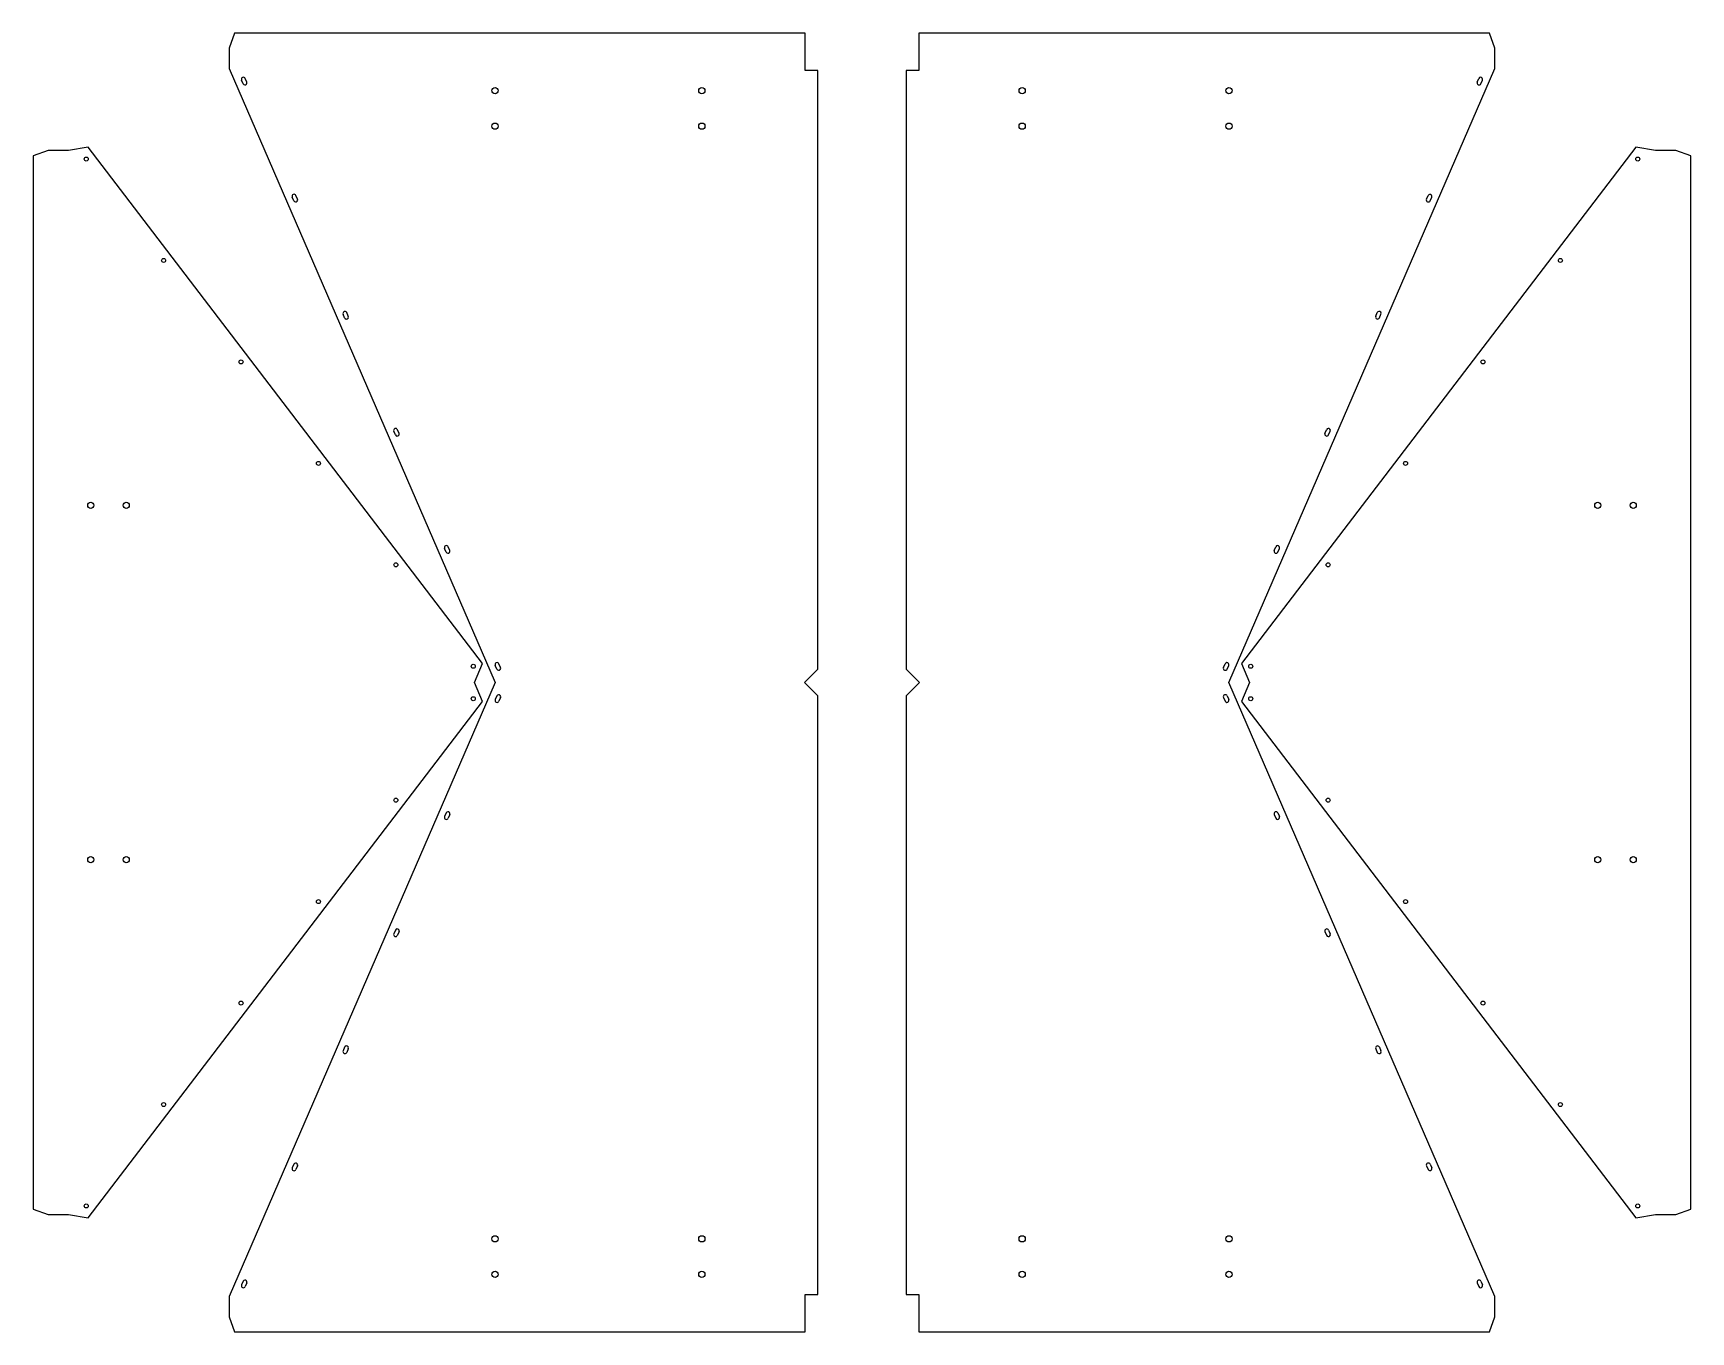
# Model space of a CAD drawing. Header units: millimetres. Extents: x -221 to 1649, y -733 to 733.
import ezdxf

# ---------------------------------------------------------------- set-up
doc = ezdxf.new("R2010")
doc.units = ezdxf.units.MM

msp = doc.modelspace()

# ---------------------------------------------------------------- linework, layer by layer
for p, q in [((6, 732.8243), (0, 715.8243)), ((650, 732.8243), (6, 732.8243)), ((650, 690.8243), (650, 732.8243)), ((778, 732.8243), (778, 690.8243)), ((1422, 732.8243), (778, 732.8243)), ((1428, 715.8243), (1422, 732.8243)), ((0, 715.8243), (0, 692.8243)), ((1428, 692.8243), (1428, 715.8243)), ((0, 692.8243), (300.1869, 0)), ((1127.8131, 0), (1428, 692.8243)), ((15.8321, 675.7778), (14.0431, 679.9069)), ((19.9612, 677.5669), (18.1721, 681.696)), ((664, 690.8243), (650, 690.8243)), ((664, 15), (664, 690.8243)), ((778, 690.8243), (764, 690.8243)), ((764, 690.8243), (764, 15)), ((1408.0388, 677.5669), (1409.8279, 681.696)), ((1412.1679, 675.7778), (1413.9569, 679.9069)), ((-204.0255, 600.3687), (-221.0255, 594.3687)), ((-181.0255, 600.3687), (-204.0255, 600.3687)), ((-158.854, 604.2781), (-181.0255, 600.3687)), ((285.8039, 21.2755), (-158.854, 604.2781)), ((1586.854, 604.2781), (1142.1961, 21.2755)), ((1609.0255, 600.3687), (1586.854, 604.2781)), ((1632.0255, 600.3687), (1609.0255, 600.3687)), ((1649.0255, 594.3687), (1632.0255, 600.3687)), ((-221.0255, 594.3687), (-221.0255, -594.3687)), ((1649.0255, -594.3687), (1649.0255, 594.3687)), ((73.0816, 543.6473), (71.2926, 547.7763)), ((77.2107, 545.4363), (75.4217, 549.5654)), ((1350.7893, 545.4363), (1352.5783, 549.5654)), ((1354.9184, 543.6473), (1356.7074, 547.7763)), ((130.3312, 411.5167), (128.5421, 415.6458)), ((134.4603, 413.3057), (132.6712, 417.4348)), ((1293.5397, 413.3057), (1295.3288, 417.4348)), ((1297.6688, 411.5167), (1299.4579, 415.6458)), ((187.5807, 279.3861), (185.7917, 283.5152)), ((191.7098, 281.1751), (189.9207, 285.3042)), ((1236.2902, 281.1751), (1238.0793, 285.3042)), ((1240.4193, 279.3861), (1242.2083, 283.5152)), ((244.8303, 147.2555), (243.0412, 151.3846)), ((248.9593, 149.0446), (247.1703, 153.1736)), ((1179.0407, 149.0446), (1180.8297, 153.1736)), ((1183.1697, 147.2555), (1184.9588, 151.3846)), ((276.8775, 0), (285.8039, 21.2755)), ((302.0798, 15.1249), (300.2907, 19.254)), ((306.2089, 16.914), (304.4198, 21.0431)), ((1121.7911, 16.914), (1123.5802, 21.0431)), ((1125.9202, 15.1249), (1127.7093, 19.254)), ((1142.1961, 21.2755), (1151.1225, 0)), ((300.1869, 0), (0, -692.8243)), ((285.8039, -21.2755), (276.8775, 0)), ((649, 0), (664, 15)), ((664, -15), (649, 0)), ((764, 15), (779, 0)), ((779, 0), (764, -15)), ((1428, -692.8243), (1127.8131, 0)), ((1151.1225, 0), (1142.1961, -21.2755)), ((302.0798, -15.1249), (300.2907, -19.254)), ((306.2089, -16.914), (304.4198, -21.0431)), ((664, -690.8243), (664, -15)), ((764, -15), (764, -690.8243)), ((1121.7911, -16.914), (1123.5802, -21.0431)), ((1125.9202, -15.1249), (1127.7093, -19.254)), ((-158.854, -604.2781), (285.8039, -21.2755)), ((1142.1961, -21.2755), (1586.854, -604.2781)), ((244.8303, -147.2555), (243.0412, -151.3846)), ((248.9593, -149.0446), (247.1703, -153.1736)), ((1179.0407, -149.0446), (1180.8297, -153.1736)), ((1183.1697, -147.2555), (1184.9588, -151.3846)), ((187.5807, -279.3861), (185.7917, -283.5152)), ((1240.4193, -279.3861), (1242.2083, -283.5152)), ((191.7098, -281.1751), (189.9207, -285.3042)), ((1236.2902, -281.1751), (1238.0793, -285.3042)), ((130.3312, -411.5167), (128.5421, -415.6458)), ((134.4603, -413.3057), (132.6712, -417.4348)), ((1293.5397, -413.3057), (1295.3288, -417.4348)), ((1297.6688, -411.5167), (1299.4579, -415.6458)), ((73.0816, -543.6473), (71.2926, -547.7763)), ((77.2107, -545.4363), (75.4217, -549.5654)), ((1350.7893, -545.4363), (1352.5783, -549.5654)), ((1354.9184, -543.6473), (1356.7074, -547.7763)), ((-221.0255, -594.3687), (-204.0255, -600.3687)), ((1632.0255, -600.3687), (1649.0255, -594.3687)), ((-204.0255, -600.3687), (-181.0255, -600.3687)), ((-181.0255, -600.3687), (-158.854, -604.2781)), ((1586.854, -604.2781), (1609.0255, -600.3687)), ((1609.0255, -600.3687), (1632.0255, -600.3687)), ((15.8321, -675.7778), (14.0431, -679.9069)), ((19.9612, -677.5669), (18.1721, -681.696)), ((650, -732.8243), (650, -690.8243)), ((650, -690.8243), (664, -690.8243)), ((764, -690.8243), (778, -690.8243)), ((778, -690.8243), (778, -732.8243)), ((1408.0388, -677.5669), (1409.8279, -681.696)), ((1412.1679, -675.7778), (1413.9569, -679.9069)), ((0, -692.8243), (0, -715.8243)), ((1428, -715.8243), (1428, -692.8243)), ((0, -715.8243), (6, -732.8243)), ((1422, -732.8243), (1428, -715.8243)), ((6, -732.8243), (650, -732.8243)), ((778, -732.8243), (1422, -732.8243))]:
    msp.add_line(p, q)
for centre, radius in [((300, 667.8243), 3.5), ((533.3333, 667.8243), 3.5), ((894.6667, 667.8243), 3.5), ((1128, 667.8243), 3.5), ((300, 627.8243), 3.5), ((533.3333, 627.8243), 3.5), ((894.6667, 627.8243), 3.5), ((1128, 627.8243), 3.5), ((-161.136, 590.7805), 2.25), ((1589.136, 590.7805), 2.25), ((-73.8079, 476.2824), 2.25), ((1501.8079, 476.2824), 2.25), ((13.5201, 361.7843), 2.25), ((1414.4799, 361.7843), 2.25), ((100.8482, 247.2862), 2.25), ((1327.1518, 247.2862), 2.25), ((-156.0255, 200), 3.5), ((-116.0255, 200), 3.5), ((1544.0255, 200), 3.5), ((1584.0255, 200), 3.5), ((188.1762, 132.7881), 2.25), ((1239.8238, 132.7881), 2.25), ((275.5043, 18.2901), 2.25), ((1152.4957, 18.2901), 2.25), ((275.5043, -18.2901), 2.25), ((1152.4957, -18.2901), 2.25), ((188.1762, -132.7881), 2.25), ((1239.8238, -132.7881), 2.25), ((-156.0255, -200), 3.5), ((-116.0255, -200), 3.5), ((1544.0255, -200), 3.5), ((1584.0255, -200), 3.5), ((100.8482, -247.2862), 2.25), ((1327.1518, -247.2862), 2.25), ((13.5201, -361.7843), 2.25), ((1414.4799, -361.7843), 2.25), ((-73.8079, -476.2824), 2.25), ((1501.8079, -476.2824), 2.25), ((-161.136, -590.7805), 2.25), ((1589.136, -590.7805), 2.25), ((300, -627.8243), 3.5), ((533.3333, -627.8243), 3.5), ((894.6667, -627.8243), 3.5), ((1128, -627.8243), 3.5), ((300, -667.8243), 3.5), ((533.3333, -667.8243), 3.5), ((894.6667, -667.8243), 3.5), ((1128, -667.8243), 3.5)]:
    msp.add_circle(centre, radius)
for centre, start, end in [((16.1076, 680.8014), 23.4261, 203.4261), ((17.8966, 676.6724), 203.4261, 23.4261), ((1410.1034, 676.6724), 156.5739, 336.5739), ((1411.8924, 680.8014), 336.5739, 156.5739), ((73.3571, 548.6709), 23.4261, 203.4261), ((75.1462, 544.5418), 203.4261, 23.4261), ((1352.8538, 544.5418), 156.5739, 336.5739), ((1354.6429, 548.6709), 336.5739, 156.5739), ((130.6067, 416.5403), 23.4261, 203.4261), ((132.3957, 412.4112), 203.4261, 23.4261), ((1295.6043, 412.4112), 156.5739, 336.5739), ((1297.3933, 416.5403), 336.5739, 156.5739), ((187.8562, 284.4097), 23.4261, 203.4261), ((189.6453, 280.2806), 203.4261, 23.4261), ((1238.3547, 280.2806), 156.5739, 336.5739), ((1240.1438, 284.4097), 336.5739, 156.5739), ((245.1057, 152.2791), 23.4261, 203.4261), ((1182.8943, 152.2791), 336.5739, 156.5739), ((246.8948, 148.15), 203.4261, 23.4261), ((1181.1052, 148.15), 156.5739, 336.5739), ((302.3553, 20.1485), 23.4261, 203.4261), ((1125.6447, 20.1485), 336.5739, 156.5739), ((304.1443, 16.0195), 203.4261, 23.4261), ((1123.8557, 16.0195), 156.5739, 336.5739), ((304.1443, -16.0195), 336.5739, 156.5739), ((1123.8557, -16.0195), 23.4261, 203.4261), ((302.3553, -20.1485), 156.5739, 336.5739), ((1125.6447, -20.1485), 203.4261, 23.4261), ((246.8948, -148.15), 336.5739, 156.5739), ((1181.1052, -148.15), 23.4261, 203.4261), ((245.1057, -152.2791), 156.5739, 336.5739), ((1182.8943, -152.2791), 203.4261, 23.4261), ((189.6453, -280.2806), 336.5739, 156.5739), ((1238.3547, -280.2806), 23.4261, 203.4261), ((187.8562, -284.4097), 156.5739, 336.5739), ((1240.1438, -284.4097), 203.4261, 23.4261), ((132.3957, -412.4112), 336.5739, 156.5739), ((1295.6043, -412.4112), 23.4261, 203.4261), ((130.6067, -416.5403), 156.5739, 336.5739), ((1297.3933, -416.5403), 203.4261, 23.4261), ((75.1462, -544.5418), 336.5739, 156.5739), ((1352.8538, -544.5418), 23.4261, 203.4261), ((73.3571, -548.6709), 156.5739, 336.5739), ((1354.6429, -548.6709), 203.4261, 23.4261), ((16.1076, -680.8014), 156.5739, 336.5739), ((17.8966, -676.6724), 336.5739, 156.5739), ((1410.1034, -676.6724), 23.4261, 203.4261), ((1411.8924, -680.8014), 203.4261, 23.4261)]:
    msp.add_arc(centre, 2.25, start, end)

doc.saveas('drawing.dxf')
